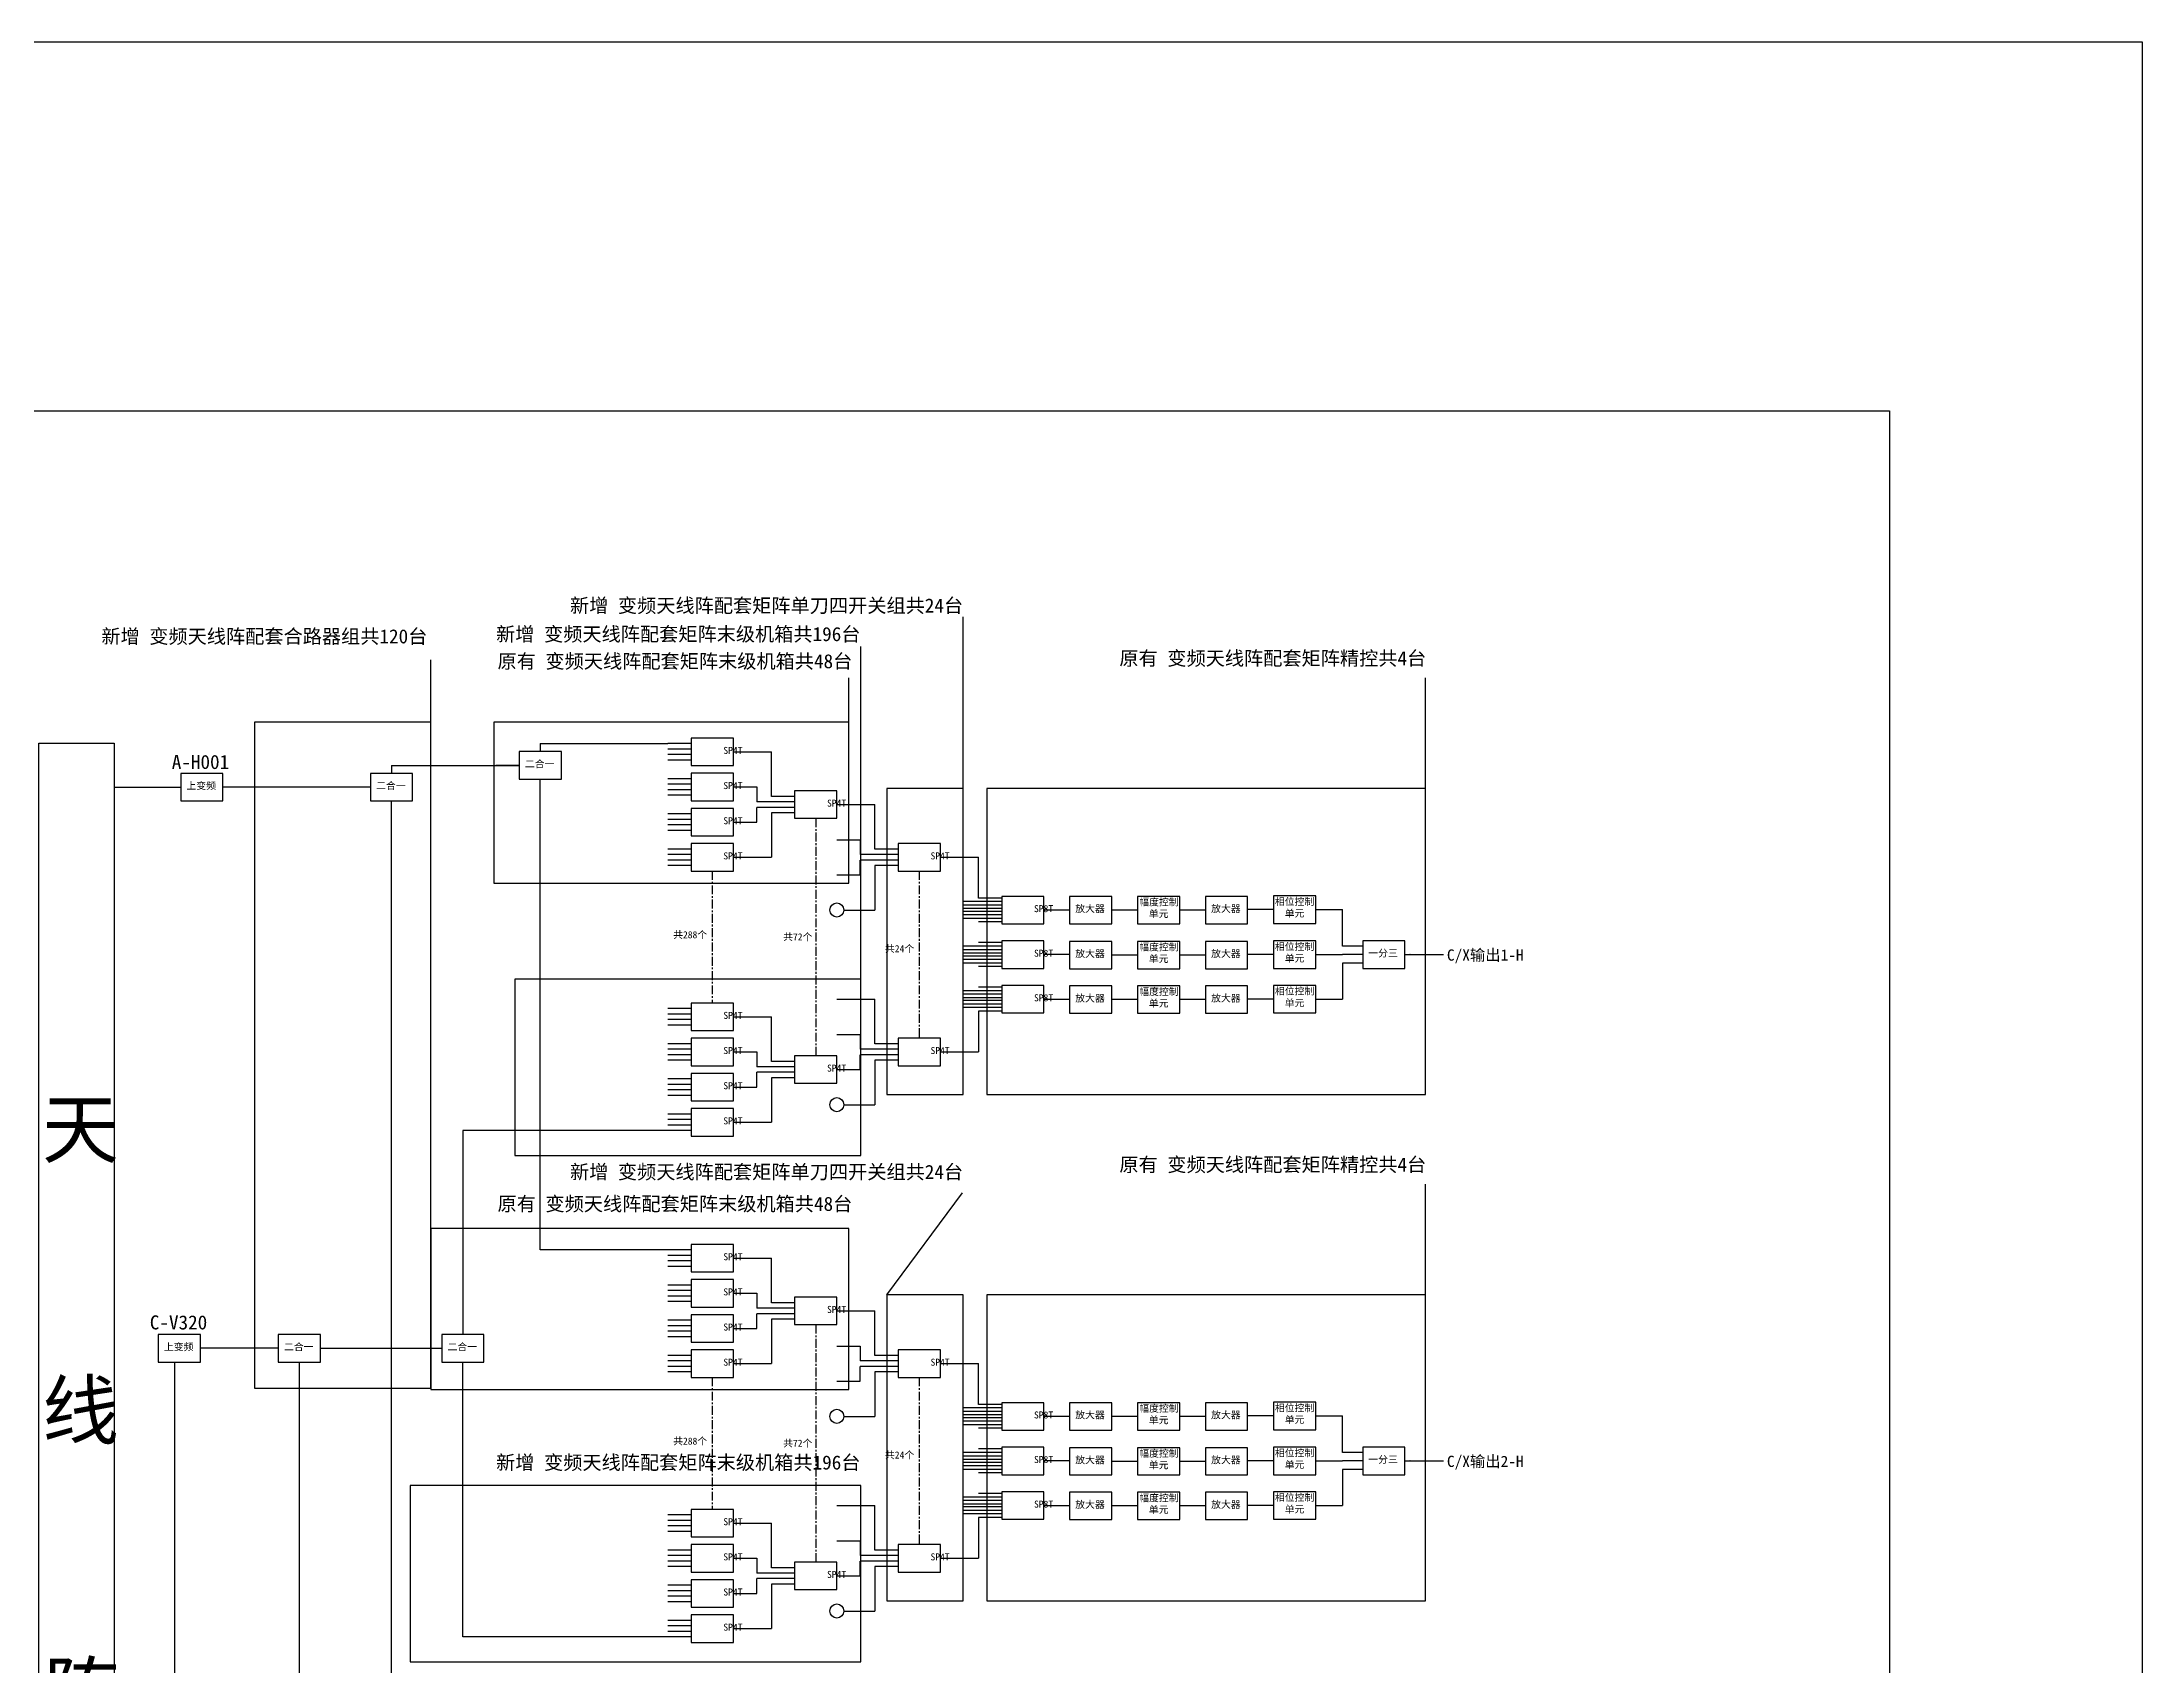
# Model space of a CAD drawing. Header units: millimetres. Extents: x 19126 to 29773, y -13344 to -11046.
# Drawn here: x 20814 to 22307, y -12201 to -11046 of the extents above; entities that cross this region are included whole.
import ezdxf
from ezdxf import colors
from ezdxf.entities.mleader import LeaderData, LeaderLine
from ezdxf.math import Vec2, Vec3

# ---------------------------------------------------------------- set-up
doc = ezdxf.new("R2010")
doc.units = ezdxf.units.MM
doc.linetypes.add('CENTER', pattern=[10.16, 6.35, -1.27, 1.27, -1.27])
for name, color, linetype in [('217-320连线', 2, 'Continuous'), ('中心线', 211, 'CENTER'), ('图层1', 7, 'Continuous'), ('尺寸线', 6, 'Continuous'), ('框线分割', 6, 'Continuous'), ('连线', 7, 'Continuous')]:
    doc.layers.add(name, color=color, linetype=linetype)
doc.styles.get("Standard").update_dxf_attribs({"font": ''})
doc.styles.get('Standard').set_extended_font_data('SimSun')

msp = doc.modelspace()

# ---------------------------------------------------------------- linework, layer by layer
for p, q in [((21062.6, -12280.7), (21062.6, -11585.9)), ((21544.8, -11663.5), (21526.5, -11663.5)), ((21593.1, -11663.5), (21574.8, -11663.5)), ((21641.4, -11663.5), (21623.1, -11663.5)), ((21689.8, -11663.2), (21671.4, -11663.2)), ((21719.8, -11663.2), (21738.8, -11663.2)), ((21593.1, -11695.5), (21574.8, -11695.5)), ((21641.4, -11695.5), (21623.1, -11695.5)), ((21689.8, -11695.2), (21671.4, -11695.2)), ((21544.8, -11727.2), (21526.5, -11727.2)), ((21593.1, -11727.2), (21574.8, -11727.2)), ((21641.4, -11727.2), (21623.1, -11727.2)), ((21689.8, -11726.9), (21671.4, -11726.9)), ((21544.8, -12023.5), (21526.5, -12023.5)), ((21593.1, -12023.5), (21574.8, -12023.5)), ((21641.4, -12023.5), (21623.1, -12023.5)), ((21689.8, -12023.2), (21671.4, -12023.2)), ((21719.8, -12023.2), (21738.8, -12023.2)), ((21593.1, -12055.5), (21574.8, -12055.5)), ((21641.4, -12055.5), (21623.1, -12055.5)), ((21689.8, -12055.2), (21671.4, -12055.2)), ((21544.8, -12087.2), (21526.5, -12087.2)), ((21593.1, -12087.2), (21574.8, -12087.2)), ((21641.4, -12087.2), (21623.1, -12087.2)), ((21689.8, -12086.9), (21671.4, -12086.9))]:
    msp.add_line(p, q)
msp.add_lwpolyline([(19125.8, -11046.3), (22307.4, -11046.3), (22307.4, -13343.5), (19125.8, -13343.5)], close=True)
at = {"color": 0}
msp.add_lwpolyline([(20811.8, -11544.9), (20865.5, -11544.9), (20865.5, -12764.5), (20811.8, -12764.5)], close=True, dxfattribs=at)
at = {"layer": '217-320连线', "color": 35}
for p, q in [((21275.7, -11820.3), (21113.4, -11820.3)), ((21113.4, -11820.3), (21113.4, -11965.4)), ((20982.1, -11975.1), (20926.7, -11975.1)), ((21012.1, -11975.1), (21098.4, -11975.1)), ((20908.4, -11984.9), (20908.4, -12692.5)), ((20997.1, -12695.1), (20997.1, -11984.9)), ((21113.4, -12180.3), (21113.4, -11984.9)), ((21259.2, -12180.3), (21113.4, -12180.3))]:
    msp.add_line(p, q, dxfattribs=at)
at = {"layer": '217-320连线', "color": 1}
msp.add_lwpolyline([(19514.1, -11308.6), (22127.8, -11308.6), (22127.8, -13156.6), (19514.1, -13156.6)], close=True, dxfattribs=at)
at = {"layer": '中心线'}
for p, q in [((21364.3, -11598.3), (21364.3, -11767.2)), ((21290.7, -11635.8), (21290.7, -11729.7)), ((21437.9, -11635.8), (21437.9, -11754.7)), ((21364.3, -11958.3), (21364.3, -12127.2)), ((21290.7, -11995.8), (21290.7, -12089.7)), ((21437.9, -11995.8), (21437.9, -12114.7))]:
    msp.add_line(p, q, dxfattribs=at)
at = {"layer": '图层1'}
for p, q in [((21275.7, -11545.2), (21259.2, -11545.2)), ((21275.7, -11549.1), (21259.2, -11549.1)), ((21275.7, -11553), (21259.2, -11553)), ((21275.7, -11556.9), (21259.2, -11556.9)), ((21153.4, -11560.7), (21136.9, -11560.7)), ((21275.7, -11570.2), (21259.2, -11570.2)), ((20865.5, -11576.2), (20869.1, -11576.2)), ((20869.1, -11576.2), (20912.8, -11576.2)), ((21047.6, -11576.2), (20942.8, -11576.2)), ((21275.7, -11574.1), (21259.2, -11574.1)), ((21275.7, -11578), (21259.2, -11578)), ((21275.7, -11581.9), (21259.2, -11581.9)), ((21349.3, -11586.6), (21322.3, -11586.6)), ((21349.3, -11582.7), (21332.8, -11582.7)), ((21275.7, -11595.2), (21259.2, -11595.2)), ((21275.7, -11599.1), (21259.2, -11599.1)), ((21349.3, -11590.5), (21322.3, -11590.5)), ((21349.3, -11594.4), (21332.8, -11594.4)), ((21275.7, -11603), (21259.2, -11603)), ((21275.7, -11606.9), (21259.2, -11606.9)), ((21275.7, -11620.2), (21259.2, -11620.2)), ((21275.7, -11624.1), (21259.2, -11624.1)), ((21275.7, -11628), (21259.2, -11628)), ((21275.7, -11631.9), (21259.2, -11631.9)), ((21422.9, -11624.1), (21395.9, -11624.1)), ((21422.9, -11628), (21395.9, -11628)), ((21422.9, -11620.2), (21406.4, -11620.2)), ((21422.9, -11631.9), (21406.4, -11631.9)), ((21496.5, -11657.5), (21469.5, -11657.5)), ((21496.5, -11660), (21469.5, -11660)), ((21496.5, -11655), (21480, -11655)), ((21496.5, -11662.5), (21469.5, -11662.5)), ((21496.5, -11664.5), (21469.5, -11664.5)), ((21496.5, -11667), (21469.5, -11667)), ((21496.5, -11669.5), (21469.5, -11669.5)), ((21496.5, -11672), (21480, -11672)), ((21496.5, -11689.2), (21469.5, -11689.2)), ((21496.5, -11691.7), (21469.5, -11691.7)), ((21496.5, -11686.7), (21480, -11686.7)), ((21753.2, -11689.2), (21738.8, -11689.2)), ((21496.5, -11694.2), (21469.5, -11694.2)), ((21496.5, -11696.2), (21469.5, -11696.2)), ((21496.5, -11698.7), (21469.5, -11698.7)), ((21496.5, -11701.2), (21469.5, -11701.2)), ((21496.5, -11703.7), (21480, -11703.7)), ((21753.2, -11695.2), (21738.8, -11695.2)), ((21753.2, -11701.2), (21738.8, -11701.2)), ((21496.5, -11720.9), (21469.5, -11720.9)), ((21496.5, -11718.4), (21480, -11718.4)), ((21275.7, -11733.6), (21259.2, -11733.6)), ((21496.5, -11723.4), (21469.5, -11723.4)), ((21496.5, -11725.9), (21469.5, -11725.9)), ((21496.5, -11727.9), (21469.5, -11727.9)), ((21496.5, -11730.4), (21469.5, -11730.4)), ((21496.5, -11732.9), (21469.5, -11732.9)), ((21496.5, -11735.4), (21480, -11735.4)), ((21275.7, -11737.5), (21259.2, -11737.5)), ((21275.7, -11741.4), (21259.2, -11741.4)), ((21275.7, -11745.3), (21259.2, -11745.3)), ((21275.7, -11758.6), (21259.2, -11758.6)), ((21275.7, -11762.5), (21259.2, -11762.5)), ((21275.7, -11766.4), (21259.2, -11766.4)), ((21422.9, -11762.5), (21395.9, -11762.5)), ((21422.9, -11766.4), (21395.9, -11766.4)), ((21422.9, -11758.6), (21406.4, -11758.6)), ((21275.7, -11770.3), (21259.2, -11770.3)), ((21349.3, -11775), (21322.3, -11775)), ((21349.3, -11778.9), (21322.3, -11778.9)), ((21349.3, -11771.1), (21332.8, -11771.1)), ((21422.9, -11770.3), (21406.4, -11770.3)), ((21275.7, -11783.6), (21259.2, -11783.6)), ((21275.7, -11787.5), (21259.2, -11787.5)), ((21275.7, -11791.4), (21259.2, -11791.4)), ((21275.7, -11795.3), (21259.2, -11795.3)), ((21349.3, -11782.8), (21332.8, -11782.8)), ((21275.7, -11808.6), (21259.2, -11808.6)), ((21275.7, -11812.5), (21259.2, -11812.5)), ((21275.7, -11816.4), (21259.2, -11816.4)), ((21275.7, -11905.2), (21259.2, -11905.2)), ((21275.7, -11909.1), (21259.2, -11909.1)), ((21275.7, -11913), (21259.2, -11913)), ((21275.7, -11916.9), (21259.2, -11916.9)), ((21275.7, -11930.2), (21259.2, -11930.2)), ((21275.7, -11934.1), (21259.2, -11934.1)), ((21275.7, -11938), (21259.2, -11938)), ((21275.7, -11941.9), (21259.2, -11941.9)), ((21349.3, -11942.7), (21332.8, -11942.7)), ((21275.7, -11955.2), (21259.2, -11955.2)), ((21275.7, -11959.1), (21259.2, -11959.1)), ((21349.3, -11946.6), (21322.3, -11946.6)), ((21349.3, -11950.5), (21322.3, -11950.5)), ((21349.3, -11954.4), (21332.8, -11954.4)), ((21275.7, -11963), (21259.2, -11963)), ((21275.7, -11966.9), (21259.2, -11966.9)), ((21275.7, -11980.2), (21259.2, -11980.2)), ((21275.7, -11984.1), (21259.2, -11984.1)), ((21275.7, -11988), (21259.2, -11988)), ((21422.9, -11984.1), (21395.9, -11984.1)), ((21422.9, -11988), (21395.9, -11988)), ((21422.9, -11980.2), (21406.4, -11980.2)), ((21275.7, -11991.9), (21259.2, -11991.9)), ((21422.9, -11991.9), (21406.4, -11991.9)), ((21496.5, -12017.5), (21469.5, -12017.5)), ((21496.5, -12020), (21469.5, -12020)), ((21496.5, -12015), (21480, -12015)), ((21496.5, -12022.5), (21469.5, -12022.5)), ((21496.5, -12024.5), (21469.5, -12024.5)), ((21496.5, -12027), (21469.5, -12027)), ((21496.5, -12029.5), (21469.5, -12029.5)), ((21496.5, -12032), (21480, -12032)), ((21496.5, -12049.2), (21469.5, -12049.2)), ((21496.5, -12046.7), (21480, -12046.7)), ((21753.2, -12049.2), (21738.8, -12049.2)), ((21496.5, -12051.7), (21469.5, -12051.7)), ((21496.5, -12054.2), (21469.5, -12054.2)), ((21496.5, -12056.2), (21469.5, -12056.2)), ((21496.5, -12058.7), (21469.5, -12058.7)), ((21496.5, -12061.2), (21469.5, -12061.2)), ((21496.5, -12063.7), (21480, -12063.7)), ((21753.2, -12055.2), (21738.8, -12055.2)), ((21753.2, -12061.2), (21738.8, -12061.2)), ((21496.5, -12078.4), (21480, -12078.4)), ((21275.7, -12093.6), (21259.2, -12093.6)), ((21496.5, -12080.9), (21469.5, -12080.9)), ((21496.5, -12083.4), (21469.5, -12083.4)), ((21496.5, -12085.9), (21469.5, -12085.9)), ((21496.5, -12087.9), (21469.5, -12087.9)), ((21496.5, -12090.4), (21469.5, -12090.4)), ((21496.5, -12092.9), (21469.5, -12092.9)), ((21275.7, -12097.5), (21259.2, -12097.5)), ((21275.7, -12101.4), (21259.2, -12101.4)), ((21275.7, -12105.3), (21259.2, -12105.3)), ((21496.5, -12095.4), (21480, -12095.4)), ((21275.7, -12118.6), (21259.2, -12118.6)), ((21275.7, -12122.5), (21259.2, -12122.5)), ((21422.9, -12122.5), (21395.9, -12122.5)), ((21422.9, -12118.6), (21406.4, -12118.6)), ((21275.7, -12126.4), (21259.2, -12126.4)), ((21275.7, -12130.3), (21259.2, -12130.3)), ((21349.3, -12135), (21322.3, -12135)), ((21349.3, -12138.9), (21322.3, -12138.9)), ((21349.3, -12131.1), (21332.8, -12131.1)), ((21422.9, -12126.4), (21395.9, -12126.4)), ((21422.9, -12130.3), (21406.4, -12130.3)), ((21275.7, -12143.6), (21259.2, -12143.6)), ((21275.7, -12147.5), (21259.2, -12147.5)), ((21275.7, -12151.4), (21259.2, -12151.4)), ((21349.3, -12142.8), (21332.8, -12142.8)), ((21275.7, -12155.3), (21259.2, -12155.3)), ((21275.7, -12168.6), (21259.2, -12168.6)), ((21275.7, -12172.5), (21259.2, -12172.5)), ((21275.7, -12176.4), (21259.2, -12176.4)), ((21275.7, -12180.3), (21259.2, -12180.3))]:
    msp.add_line(p, q, dxfattribs=at)
for points in [[(21305.7, -11541.3), (21275.7, -11541.3), (21275.7, -11560.8), (21305.7, -11560.8)], [(21183.4, -11550.9), (21153.4, -11550.9), (21153.4, -11570.4), (21183.4, -11570.4)], [(20942.8, -11566.4), (20912.8, -11566.4), (20912.8, -11585.9), (20942.8, -11585.9)], [(21077.6, -11566.4), (21047.6, -11566.4), (21047.6, -11585.9), (21077.6, -11585.9)], [(21305.7, -11566.3), (21275.7, -11566.3), (21275.7, -11585.8), (21305.7, -11585.8)], [(21379.3, -11578.8), (21349.3, -11578.8), (21349.3, -11598.3), (21379.3, -11598.3)], [(21305.7, -11591.3), (21275.7, -11591.3), (21275.7, -11610.8), (21305.7, -11610.8)], [(21305.7, -11616.3), (21275.7, -11616.3), (21275.7, -11635.8), (21305.7, -11635.8)], [(21452.9, -11616.3), (21422.9, -11616.3), (21422.9, -11635.8), (21452.9, -11635.8)], [(21526.5, -11653.8), (21496.5, -11653.8), (21496.5, -11673.3), (21526.5, -11673.3)], [(21574.8, -11653.8), (21544.8, -11653.8), (21544.8, -11673.3), (21574.8, -11673.3)], [(21623.1, -11653.8), (21593.1, -11653.8), (21593.1, -11673.3), (21623.1, -11673.3)], [(21671.4, -11653.8), (21641.4, -11653.8), (21641.4, -11673.3), (21671.4, -11673.3)], [(21719.8, -11653.5), (21689.8, -11653.5), (21689.8, -11673), (21719.8, -11673)], [(21526.5, -11685.5), (21496.5, -11685.5), (21496.5, -11705), (21526.5, -11705)], [(21574.8, -11685.8), (21544.8, -11685.8), (21544.8, -11705.2), (21574.8, -11705.2)], [(21623.1, -11685.8), (21593.1, -11685.8), (21593.1, -11705.2), (21623.1, -11705.2)], [(21671.4, -11685.8), (21641.4, -11685.8), (21641.4, -11705.2), (21671.4, -11705.2)], [(21719.8, -11685.5), (21689.8, -11685.5), (21689.8, -11705), (21719.8, -11705)], [(21783.2, -11685.5), (21753.2, -11685.5), (21753.2, -11705), (21783.2, -11705)], [(21526.5, -11717.2), (21496.5, -11717.2), (21496.5, -11736.7), (21526.5, -11736.7)], [(21574.8, -11717.5), (21544.8, -11717.5), (21544.8, -11736.9), (21574.8, -11736.9)], [(21623.1, -11717.5), (21593.1, -11717.5), (21593.1, -11736.9), (21623.1, -11736.9)], [(21671.4, -11717.5), (21641.4, -11717.5), (21641.4, -11736.9), (21671.4, -11736.9)], [(21719.8, -11717.2), (21689.8, -11717.2), (21689.8, -11736.7), (21719.8, -11736.7)], [(21305.7, -11729.7), (21275.7, -11729.7), (21275.7, -11749.2), (21305.7, -11749.2)], [(21305.7, -11754.7), (21275.7, -11754.7), (21275.7, -11774.2), (21305.7, -11774.2)], [(21452.9, -11754.7), (21422.9, -11754.7), (21422.9, -11774.2), (21452.9, -11774.2)], [(21305.7, -11779.7), (21275.7, -11779.7), (21275.7, -11799.2), (21305.7, -11799.2)], [(21379.3, -11767.2), (21349.3, -11767.2), (21349.3, -11786.7), (21379.3, -11786.7)], [(21305.7, -11804.7), (21275.7, -11804.7), (21275.7, -11824.2), (21305.7, -11824.2)], [(21305.7, -11901.3), (21275.7, -11901.3), (21275.7, -11920.8), (21305.7, -11920.8)], [(21305.7, -11926.3), (21275.7, -11926.3), (21275.7, -11945.8), (21305.7, -11945.8)], [(21379.3, -11938.8), (21349.3, -11938.8), (21349.3, -11958.3), (21379.3, -11958.3)], [(21305.7, -11951.3), (21275.7, -11951.3), (21275.7, -11970.8), (21305.7, -11970.8)], [(20926.7, -11965.4), (20896.7, -11965.4), (20896.7, -11984.9), (20926.7, -11984.9)], [(21012.1, -11965.4), (20982.1, -11965.4), (20982.1, -11984.9), (21012.1, -11984.9)], [(21128.4, -11965.4), (21098.4, -11965.4), (21098.4, -11984.9), (21128.4, -11984.9)], [(21305.7, -11976.3), (21275.7, -11976.3), (21275.7, -11995.8), (21305.7, -11995.8)], [(21452.9, -11976.3), (21422.9, -11976.3), (21422.9, -11995.8), (21452.9, -11995.8)], [(21526.5, -12013.8), (21496.5, -12013.8), (21496.5, -12033.3), (21526.5, -12033.3)], [(21574.8, -12013.8), (21544.8, -12013.8), (21544.8, -12033.3), (21574.8, -12033.3)], [(21623.1, -12013.8), (21593.1, -12013.8), (21593.1, -12033.3), (21623.1, -12033.3)], [(21671.4, -12013.8), (21641.4, -12013.8), (21641.4, -12033.3), (21671.4, -12033.3)], [(21719.8, -12013.5), (21689.8, -12013.5), (21689.8, -12033), (21719.8, -12033)], [(21526.5, -12045.5), (21496.5, -12045.5), (21496.5, -12065), (21526.5, -12065)], [(21574.8, -12045.8), (21544.8, -12045.8), (21544.8, -12065.2), (21574.8, -12065.2)], [(21623.1, -12045.8), (21593.1, -12045.8), (21593.1, -12065.2), (21623.1, -12065.2)], [(21671.4, -12045.8), (21641.4, -12045.8), (21641.4, -12065.2), (21671.4, -12065.2)], [(21719.8, -12045.5), (21689.8, -12045.5), (21689.8, -12065), (21719.8, -12065)], [(21783.2, -12045.5), (21753.2, -12045.5), (21753.2, -12065), (21783.2, -12065)], [(21526.5, -12077.2), (21496.5, -12077.2), (21496.5, -12096.7), (21526.5, -12096.7)], [(21574.8, -12077.5), (21544.8, -12077.5), (21544.8, -12096.9), (21574.8, -12096.9)], [(21623.1, -12077.5), (21593.1, -12077.5), (21593.1, -12096.9), (21623.1, -12096.9)], [(21671.4, -12077.5), (21641.4, -12077.5), (21641.4, -12096.9), (21671.4, -12096.9)], [(21719.8, -12077.2), (21689.8, -12077.2), (21689.8, -12096.7), (21719.8, -12096.7)], [(21305.7, -12089.7), (21275.7, -12089.7), (21275.7, -12109.2), (21305.7, -12109.2)], [(21305.7, -12114.7), (21275.7, -12114.7), (21275.7, -12134.2), (21305.7, -12134.2)], [(21452.9, -12114.7), (21422.9, -12114.7), (21422.9, -12134.2), (21452.9, -12134.2)], [(21305.7, -12139.7), (21275.7, -12139.7), (21275.7, -12159.2), (21305.7, -12159.2)], [(21379.3, -12127.2), (21349.3, -12127.2), (21349.3, -12146.7), (21379.3, -12146.7)], [(21305.7, -12164.7), (21275.7, -12164.7), (21275.7, -12184.2), (21305.7, -12184.2)]]:
    msp.add_lwpolyline(points, close=True, dxfattribs=at)
at = {"layer": '框线分割', "color": 1}
for p, q in [((21469.1, -11577.1), (21469.1, -11455.1)), ((21396.3, -11712.7), (21396.3, -11476.2)), ((21090.7, -11530), (21090.7, -11485.6)), ((21414.8, -11937.1), (21468.6, -11864.5))]:
    msp.add_line(p, q, dxfattribs=at)
at = {"layer": '框线分割', "color": 3}
for p, q in [((21387.8, -11530), (21387.8, -11498.5)), ((21797.9, -11577.1), (21797.9, -11498.5)), ((21797.9, -11937.1), (21797.9, -11858.5))]:
    msp.add_line(p, q, dxfattribs=at)
at = {"layer": '框线分割', "color": 1}
for points in [[(21090.7, -11530), (20965.1, -11530), (20965.1, -12003.4), (21090.7, -12003.4)], [(21469.1, -11577.1), (21414.8, -11577.1), (21414.8, -11794.7), (21469.1, -11794.7)], [(21396.3, -11712.7), (21150.4, -11712.7), (21150.4, -11838), (21396.3, -11838)], [(21469.1, -11937.1), (21414.8, -11937.1), (21414.8, -12154.7), (21469.1, -12154.7)], [(21396.3, -12072.7), (21076, -12072.7), (21076, -12198), (21396.3, -12198)]]:
    msp.add_lwpolyline(points, close=True, dxfattribs=at)
at = {"layer": '框线分割', "color": 3}
for points in [[(21387.8, -11530), (21135.4, -11530), (21135.4, -11644.5), (21387.8, -11644.5)], [(21797.9, -11577.1), (21485.9, -11577.1), (21485.9, -11794.7), (21797.9, -11794.7)], [(21387.8, -11890), (21090.7, -11890), (21090.7, -12004.5), (21387.8, -12004.5)], [(21797.9, -11937.1), (21485.9, -11937.1), (21485.9, -12154.7), (21797.9, -12154.7)]]:
    msp.add_lwpolyline(points, close=True, dxfattribs=at)
at = {"layer": '连线'}
for p, q in [((21168.4, -11545.2), (21259.2, -11545.2)), ((21168.4, -11545.2), (21168.4, -11550.9)), ((21305.7, -11551), (21332.8, -11551)), ((21332.8, -11582.7), (21332.8, -11551)), ((21062.6, -11560.7), (21153.4, -11560.7)), ((21062.6, -11560.7), (21062.6, -11566.4)), ((21168.4, -11905.2), (21168.4, -11570.4)), ((21305.7, -11576), (21322.3, -11576)), ((21322.3, -11576), (21322.3, -11586.6)), ((21305.7, -11601), (21322.3, -11601)), ((21322.3, -11601), (21322.3, -11590.5)), ((21332.8, -11594.4), (21332.8, -11626)), ((21379.3, -11588.5), (21406.4, -11588.5)), ((21406.4, -11620.2), (21406.4, -11588.5)), ((21379.3, -11613.5), (21395.9, -11613.5)), ((21395.9, -11613.5), (21395.9, -11624.1)), ((21305.7, -11626), (21332.8, -11626)), ((21395.9, -11638.5), (21395.9, -11628)), ((21406.4, -11631.9), (21406.4, -11663.5)), ((21452.9, -11626), (21480, -11626)), ((21480, -11655), (21480, -11626)), ((21379.3, -11638.5), (21395.9, -11638.5)), ((21384.3, -11663.5), (21406.4, -11663.5)), ((21738.8, -11689.2), (21738.8, -11663.2)), ((21544.8, -11695.2), (21526.5, -11695.2)), ((21719.8, -11695.2), (21738.8, -11695.2)), ((21738.8, -11701.2), (21738.8, -11726.9)), ((21783.2, -11695.2), (21810.3, -11695.2)), ((21379.3, -11726.9), (21406.4, -11726.9)), ((21406.4, -11758.6), (21406.4, -11726.9)), ((21480, -11735.4), (21480, -11764.4)), ((21719.8, -11726.9), (21738.8, -11726.9)), ((21305.7, -11739.4), (21332.8, -11739.4)), ((21332.8, -11771.1), (21332.8, -11739.4)), ((21305.7, -11764.4), (21322.3, -11764.4)), ((21322.3, -11764.4), (21322.3, -11775)), ((21379.3, -11751.9), (21395.9, -11751.9)), ((21395.9, -11751.9), (21395.9, -11762.5)), ((21395.9, -11776.9), (21395.9, -11766.4)), ((21452.9, -11764.4), (21480, -11764.4)), ((21322.3, -11789.4), (21322.3, -11778.9)), ((21379.3, -11776.9), (21395.9, -11776.9)), ((21406.4, -11770.3), (21406.4, -11801.9)), ((21305.7, -11789.4), (21322.3, -11789.4)), ((21332.8, -11782.8), (21332.8, -11814.4)), ((21384.3, -11801.9), (21406.4, -11801.9)), ((21305.7, -11814.4), (21332.8, -11814.4)), ((21259.2, -11905.2), (21168.4, -11905.2)), ((21305.7, -11911), (21332.8, -11911)), ((21332.8, -11942.7), (21332.8, -11911)), ((21305.7, -11936), (21322.3, -11936)), ((21322.3, -11936), (21322.3, -11946.6)), ((21113.4, -11959.6), (21113.4, -11965.4)), ((21322.3, -11961), (21322.3, -11950.5)), ((21332.8, -11954.4), (21332.8, -11986)), ((21379.3, -11948.5), (21406.4, -11948.5)), ((21406.4, -11980.2), (21406.4, -11948.5)), ((21305.7, -11961), (21322.3, -11961)), ((21379.3, -11973.5), (21395.9, -11973.5)), ((21395.9, -11973.5), (21395.9, -11984.1)), ((21305.7, -11986), (21332.8, -11986)), ((21395.9, -11998.5), (21395.9, -11988)), ((21452.9, -11986), (21480, -11986)), ((21480, -12015), (21480, -11986)), ((21379.3, -11998.5), (21395.9, -11998.5)), ((21406.4, -11991.9), (21406.4, -12023.5)), ((21384.3, -12023.5), (21406.4, -12023.5)), ((21738.8, -12049.2), (21738.8, -12023.2)), ((21738.8, -12049.2), (21738.8, -12023.5)), ((21544.8, -12055.2), (21526.5, -12055.2)), ((21719.8, -12055.2), (21738.8, -12055.2)), ((21738.8, -12061.2), (21738.8, -12086.9)), ((21738.8, -12061.2), (21738.8, -12086.9)), ((21783.2, -12055.2), (21810.3, -12055.2)), ((21379.3, -12086.9), (21406.4, -12086.9)), ((21406.4, -12118.6), (21406.4, -12086.9)), ((21719.8, -12086.9), (21738.8, -12086.9)), ((21305.7, -12099.4), (21332.8, -12099.4)), ((21332.8, -12131.1), (21332.8, -12099.4)), ((21480, -12095.4), (21480, -12124.4)), ((21305.7, -12124.4), (21322.3, -12124.4)), ((21322.3, -12124.4), (21322.3, -12135)), ((21379.3, -12111.9), (21395.9, -12111.9)), ((21395.9, -12111.9), (21395.9, -12122.5)), ((21452.9, -12124.4), (21480, -12124.4)), ((21322.3, -12149.4), (21322.3, -12138.9)), ((21379.3, -12136.9), (21395.9, -12136.9)), ((21395.9, -12136.9), (21395.9, -12126.4)), ((21406.4, -12130.3), (21406.4, -12161.9)), ((21305.7, -12149.4), (21322.3, -12149.4)), ((21332.8, -12142.8), (21332.8, -12174.4)), ((21384.3, -12161.9), (21406.4, -12161.9)), ((21305.7, -12174.4), (21332.8, -12174.4))]:
    msp.add_line(p, q, dxfattribs=at)
for centre in [(21379.3, -11663.5), (21379.3, -11801.9), (21379.3, -12023.5), (21379.3, -12161.9)]:
    msp.add_circle(centre, 5, dxfattribs=at)

# ---------------------------------------------------------------- texts
at = {"layer": '217-320连线', "insert": (20664.5, -11799.1), "char_height": 40, "attachment_point": 1}
msp.add_mtext_dynamic_manual_height_columns('\\pi149.59;{\\C1;天\\P\\pi175.04;\\P\\P\\pi149.7;线\\P\\pi175.04;\\P\\P\\pi150.48;阵\\P\\pi175.04;\\P\\P\\pi150.59;列}', width=263.789, gutter_width=12.5, heights=[0], dxfattribs=at)
at = {"layer": '图层1', "color": 6, "char_height": 8, "attachment_point": 3}
for s, insert in [('C/X输出1-H', (21867.6, -11691.5)), ('C/X输出2-H', (21867.6, -12051.5))]:
    msp.add_mtext_dynamic_manual_height_columns(s, width=56.297, gutter_width=12.5, heights=[0], dxfattribs=dict(at, insert=insert))
at = {"layer": '尺寸线'}
for s, width, insert, char_height, attachment_point in [('A-H001', 18.8, (20947.2, -11553.2), 10, 3), ('二合一', 43.457, (21178.5, -11557.1), 5, 3), ('SP4T', 43.457, (21312.2, -11547.5), 5, 3), ('上变频', 43.457, (20937.8, -11572.6), 5, 3), ('二合一', 43.457, (21072.7, -11572.6), 5, 3), ('SP4T', 43.457, (21312.2, -11572.5), 5, 3), ('SP4T', 43.457, (21385.9, -11585), 5, 3), ('SP4T', 43.457, (21312.2, -11597.5), 5, 3), ('SP4T', 43.457, (21312.2, -11622.5), 5, 3), ('SP4T', 43.457, (21459.5, -11622.5), 5, 3), ('SP8T', 43.457, (21533.1, -11660), 5, 3), ('放大器', 43.457, (21569.8, -11660), 5, 3), ('\\pi1.5293;幅度控制\\P\\pi8.3765;单元', 30.336, (21592.8, -11655.3), 5, 1), ('放大器', 43.457, (21666.4, -11660), 5, 3), ('\\pi1.3904;相位控制\\P\\pi8.3765;单元', 30.336, (21689.4, -11655), 5, 1), ('共288个', 51.979, (21287.1, -11678.6), 5, 3), ('共72个', 35.307, (21361.9, -11680.1), 5, 3), ('共24个', 38.511, (21434.3, -11688.5), 5, 3), ('SP8T', 43.457, (21533.1, -11691.7), 5, 3), ('放大器', 43.457, (21569.8, -11692), 5, 3), ('\\pi1.5293;幅度控制\\P\\pi8.3765;单元', 30.336, (21592.8, -11687.3), 5, 1), ('放大器', 43.457, (21666.4, -11692), 5, 3), ('\\pi1.3904;相位控制\\P\\pi8.3765;单元', 30.336, (21689.4, -11687), 5, 1), ('一分三', 43.457, (21778.2, -11691.7), 5, 3), ('\\pi1.5293;幅度控制\\P\\pi8.3765;单元', 30.336, (21592.8, -11719), 5, 1), ('\\pi1.3904;相位控制\\P\\pi8.3765;单元', 30.336, (21689.4, -11718.7), 5, 1), ('SP4T', 43.457, (21312.2, -11735.9), 5, 3), ('SP8T', 43.457, (21533.1, -11723.4), 5, 3), ('放大器', 43.457, (21569.8, -11723.7), 5, 3), ('放大器', 43.457, (21666.4, -11723.7), 5, 3), ('SP4T', 43.457, (21312.2, -11760.9), 5, 3), ('SP4T', 43.457, (21459.5, -11760.9), 5, 3), ('SP4T', 43.457, (21385.9, -11773.4), 5, 3), ('SP4T', 43.457, (21312.2, -11785.9), 5, 3), ('SP4T', 43.457, (21312.2, -11810.9), 5, 3), ('SP4T', 43.457, (21312.2, -11907.5), 5, 3), ('SP4T', 43.457, (21312.2, -11932.5), 5, 3), ('SP4T', 43.457, (21385.9, -11945), 5, 3), ('C-V320', 18.8, (20931.6, -11951.7), 10, 3), ('SP4T', 43.457, (21312.2, -11957.5), 5, 3), ('上变频', 43.457, (20921.8, -11971.6), 5, 3), ('二合一', 43.457, (21007.2, -11971.6), 5, 3), ('二合一', 43.457, (21123.5, -11971.6), 5, 3), ('SP4T', 43.457, (21312.2, -11982.5), 5, 3), ('SP4T', 43.457, (21459.5, -11982.5), 5, 3), ('SP8T', 43.457, (21533.1, -12020), 5, 3), ('放大器', 43.457, (21569.8, -12020), 5, 3), ('\\pi1.5293;幅度控制\\P\\pi8.3765;单元', 30.336, (21592.8, -12015.3), 5, 1), ('放大器', 43.457, (21666.4, -12020), 5, 3), ('\\pi1.3904;相位控制\\P\\pi8.3765;单元', 30.336, (21689.4, -12015), 5, 1), ('共288个', 51.979, (21287.1, -12038.6), 5, 3), ('共72个', 35.307, (21361.9, -12040.1), 5, 3), ('共24个', 38.511, (21434.3, -12048.5), 5, 3), ('\\pi1.5293;幅度控制\\P\\pi8.3765;单元', 30.336, (21592.8, -12047.3), 5, 1), ('\\pi1.3904;相位控制\\P\\pi8.3765;单元', 30.336, (21689.4, -12047), 5, 1), ('SP8T', 43.457, (21533.1, -12051.7), 5, 3), ('放大器', 43.457, (21569.8, -12052), 5, 3), ('放大器', 43.457, (21666.4, -12052), 5, 3), ('一分三', 43.457, (21778.2, -12051.7), 5, 3), ('\\pi1.5293;幅度控制\\P\\pi8.3765;单元', 30.336, (21592.8, -12079), 5, 1), ('\\pi1.3904;相位控制\\P\\pi8.3765;单元', 30.336, (21689.4, -12078.7), 5, 1), ('SP8T', 43.457, (21533.1, -12083.4), 5, 3), ('放大器', 43.457, (21569.8, -12083.7), 5, 3), ('放大器', 43.457, (21666.4, -12083.7), 5, 3), ('SP4T', 43.457, (21312.2, -12095.9), 5, 3), ('SP4T', 43.457, (21312.2, -12120.9), 5, 3), ('SP4T', 43.457, (21459.5, -12120.9), 5, 3), ('SP4T', 43.457, (21385.9, -12133.4), 5, 3), ('SP4T', 43.457, (21312.2, -12145.9), 5, 3), ('SP4T', 43.457, (21312.2, -12170.9), 5, 3)]:
    msp.add_mtext_dynamic_manual_height_columns(s, width=width, gutter_width=12.5, heights=[0], dxfattribs=dict(at, insert=insert, char_height=char_height, attachment_point=attachment_point))
at = {"layer": '框线分割', "color": 1, "char_height": 10, "attachment_point": 3}
for s, width, insert in [('新增 变频天线阵配套矩阵单刀四开关组共24台', 307.938, (21469.1, -11442)), ('新增 变频天线阵配套矩阵末级机箱共196台', 377.822, (21396.1, -11462.3)), ('新增 变频天线阵配套矩阵单刀四开关组共24台', 323.843, (21469.1, -11844.7)), ('新增 变频天线阵配套矩阵末级机箱共196台', 377.822, (21396.1, -12051.3))]:
    msp.add_mtext_dynamic_manual_height_columns(s, width=width, gutter_width=12.5, heights=[0], dxfattribs=dict(at, insert=insert))
at = {"layer": '框线分割', "color": 1}
note = msp.add_mtext_dynamic_manual_height_columns('新增 变频天线阵配套合路器组共120台\\P', width=311.72, gutter_width=12.5, heights=[17.4, 0], dxfattribs=dict(at, insert=(20856.3, -11463.9), char_height=10, attachment_point=1))
at = {"layer": '框线分割', "color": 3, "char_height": 10, "attachment_point": 3}
for s, width, insert in [('原有 变频天线阵配套矩阵末级机箱共48台', 281.634, (21390.3, -11481.6)), ('原有 变频天线阵配套矩阵精控共4台', 250.404, (21798.4, -11479.5)), ('原有 变频天线阵配套矩阵精控共4台', 250.404, (21798.4, -11839.5)), ('原有 变频天线阵配套矩阵末级机箱共48台', 276.944, (21390.3, -11867.4))]:
    msp.add_mtext_dynamic_manual_height_columns(s, width=width, gutter_width=12.5, heights=[0], dxfattribs=dict(at, insert=insert))

# ---------------------------------------------------------------- leaders
at = {"layer": '连线'}
ml = msp.add_multileader_mtext('Standard', dxfattribs=at)
ml.set_content('', color=256)
ml.set_leader_properties()
ml.build(insert=Vec2(0, 0))
ml.multileader.update_dxf_attribs({"dogleg_length": 0.36})
ctx = ml.context
ctx.base_point, ctx.plane_origin = Vec3(21810.7, -11695.2), Vec3(21828.6, -11693.2)
notes = []
notes.append((ctx, [(1, (1, 1, 0), (21810.3, -11695.2), (1, 0), 0.36, [(0, [(21783.2, -11695.2)], 0, [])])]))
ctx.mtext.insert, ctx.mtext.flow_direction = Vec3(21812.7, -11693.2), 5
ml = msp.add_multileader_mtext('Standard', dxfattribs=at)
ml.set_content('', color=256)
ml.set_leader_properties()
ml.build(insert=Vec2(0, 0))
ml.multileader.update_dxf_attribs({"dogleg_length": 0.36})
ctx = ml.context
ctx.base_point, ctx.plane_origin = Vec3(21810.7, -12055.2), Vec3(21828.6, -12053.2)
notes.append((ctx, [(1, (1, 1, 0), (21810.3, -12055.2), (1, 0), 0.36, [(0, [(21783.2, -12055.2)], 0, [])])]))
ctx.mtext.insert, ctx.mtext.flow_direction = Vec3(21812.7, -12053.2), 5
for ctx, leaders in notes:
    for number, flags, end, landing, length, lines in leaders:
        leader = LeaderData()
        leader.index, (leader.has_last_leader_line, leader.has_dogleg_vector, leader.attachment_direction) = number, flags
        leader.last_leader_point, leader.dogleg_vector, leader.dogleg_length = Vec3(end), Vec3(landing), length
        for number, points, colour, breaks in lines:
            line = LeaderLine()
            line.index, line.vertices, line.color, line.breaks = number, Vec3.list(points), colors.encode_raw_color(colour), breaks
            leader.lines.append(line)
        ctx.leaders.append(leader)

doc.saveas('drawing.dxf')
